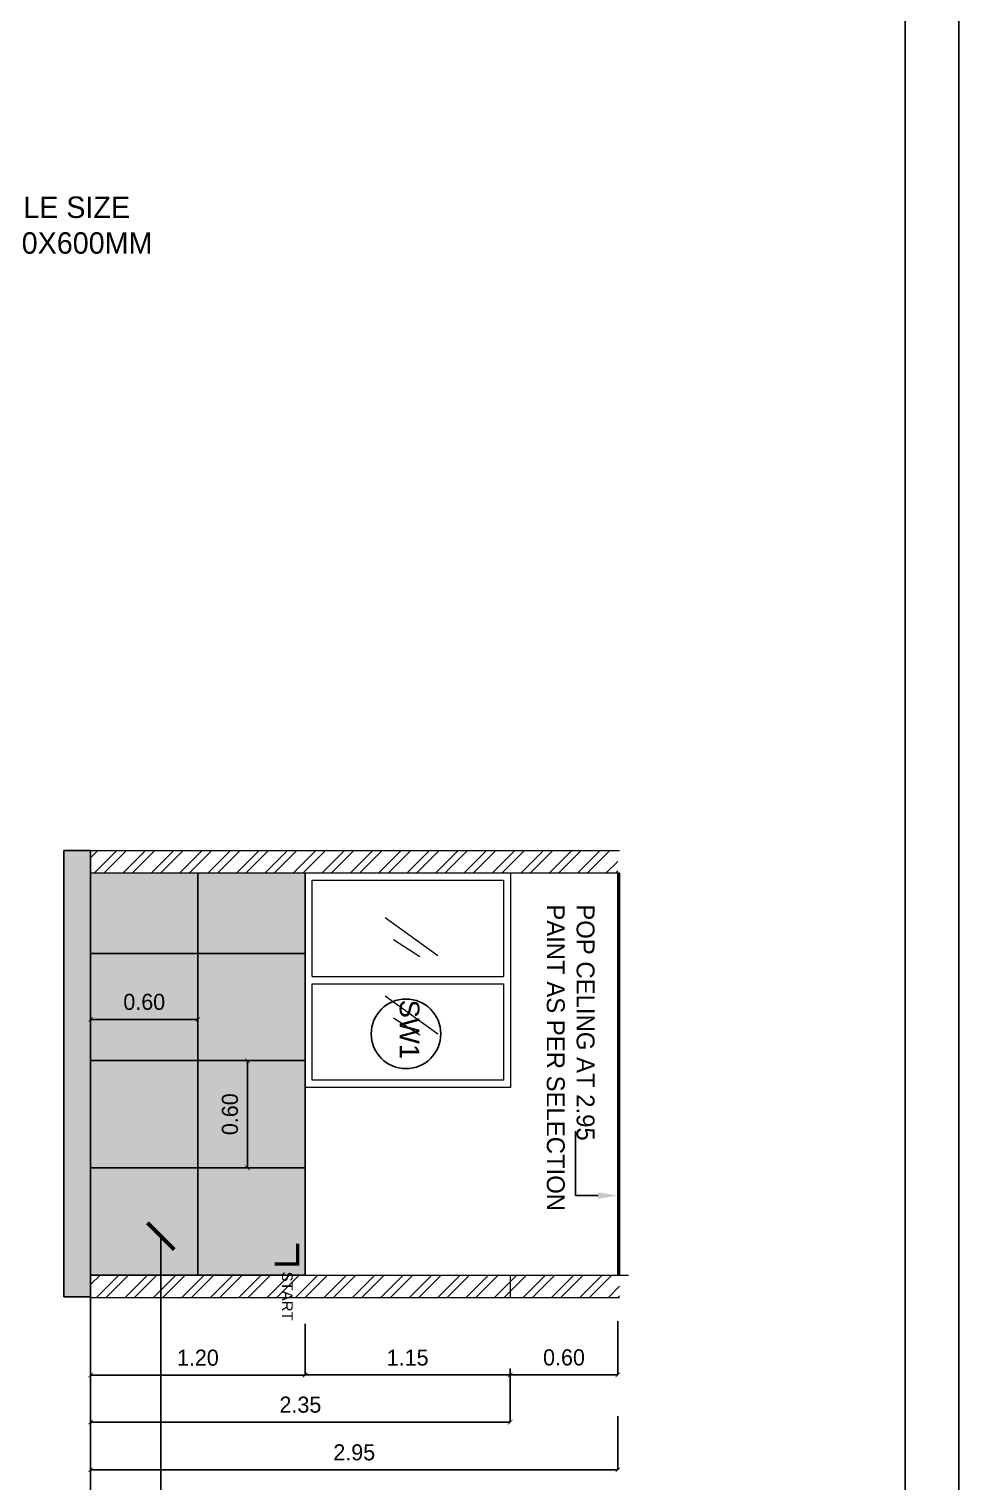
# Model space of a CAD drawing. Header units: metres. Extents: x 494 to 1845, y -666 to 1061.
# Drawn here: x 1826.92 to 1832.12, y 154.26 to 162.39 of the extents above; entities that cross this region are included whole.
import ezdxf
from ezdxf import colors
from ezdxf.entities.mleader import LeaderData, LeaderLine
from ezdxf.math import Vec2, Vec3

# ---------------------------------------------------------------- set-up
doc = ezdxf.new("R2010")
doc.units = ezdxf.units.M
doc.header["$MEASUREMENT"] = 0
doc.linetypes.add('1', pattern=[0])
doc.layers.get('Defpoints').update_dxf_attribs({"color": 12})
for name, color, linetype, lineweight in [('01 WALL', 7, 'Continuous', 25), ('07 TEXT', 7, 'Continuous', 13), ('10 furniture', 8, 'Continuous', 13), ('VDA - FALSE CEILING', 7, 'Continuous', 5), ('VDA-WINDOW', 5, 'Continuous', 9), ('VDA_LIGHT TILES', 254, 'Continuous', 5)]:
    doc.layers.add(name, color=color, linetype=linetype, lineweight=lineweight)
for name, color, linetype in [('10 HATCH', 253, 'Continuous'), ('RCC', 1, 'Continuous'), ('SHEET', 7, 'Continuous'), ('VDA-DIM', 252, '1'), ('VDA-TEXT', 250, '1'), ('VDA-WALL HATCH', 252, 'Continuous'), ('VDA_TILES', 152, '1'), ('WALL HATCH', 252, 'Continuous')]:
    doc.layers.add(name, color=color, linetype=linetype)
doc.styles.add('0.2', font='arial.ttf', dxfattribs={"height": 0.2})
doc.styles.add('arial', font='arial.ttf', dxfattribs={"height": 0.3})
doc.styles.add('PDF Century Gothic Bold', font='GOTHICB.TTF')
doc.styles.add('RS', font='GOTHIC.TTF')
doc.styles.get("Standard").update_dxf_attribs({"font": 'arial.ttf'})
doc.dimstyles.new('SMALL', dxfattribs={"dimtxt": 0.16, "dimasz": 0.05, "dimexe": 0, "dimexo": 0, "dimgap": 0.05, "dimtad": 0, "dimdec": 1, "dimzin": 0, "dimdsep": 46, "dimtxsty": 'RS', "dimblk": 'ARCHTICK', "dimcen": 2.5, "dimclrd": 256, "dimclre": 256, "dimclrt": 5, "dimadec": 0, "dimazin": 0, "dimtfac": 1, "dimtofl": 0, "dimtmove": 0, "dimatfit": 3, "dimldrblk": 'ARCHTICK', "dimfxl": 0, "dimtolj": 1, "dimtzin": 0, "dimarcsym": 0})
doc.dimstyles.new('SMALL-1', dxfattribs={"dimtxt": 0.16, "dimasz": 0.035, "dimexe": 0, "dimexo": 0.1, "dimgap": 0.05, "dimtad": 1, "dimzin": 0, "dimdsep": 46, "dimtxsty": 'RS', "dimblk": 'DOT', "dimcen": 2.5, "dimclrd": 256, "dimclre": 256, "dimclrt": 5, "dimadec": 0, "dimazin": 0, "dimtfac": 1, "dimtdec": 3, "dimtofl": 0, "dimtmove": 0, "dimatfit": 3, "dimfxl": 0, "dimtolj": 1, "dimtzin": 0, "dimarcsym": 0})
pattern_1 = [(45, (474.27797, -216.87762), (-0.079549513, 0.079549513), []), (45, (474.331, -216.87762), (-0.079549513, 0.079549513), [])]

# ---------------------------------------------------------------- blocks, each defined once
blk = doc.blocks.new('_ArchTick')
at = {"color": 0, "linetype": 'ByBlock', "const_width": 0.15}
blk.add_lwpolyline([(-0.5, -0.5), (0.5, 0.5)], dxfattribs=at)
blk = doc.blocks.new('*D1096')
at = {"layer": 'Defpoints', "color": 0}
for p in [(1828.4632, 155.0407), (1829.6109, 154.9103), (1829.6109, 154.8622)]:
    blk.add_point(p, dxfattribs=at)
at = {"layer": 'VDA-DIM', "lineweight": -2}
for p, q in [((1828.4632, 154.9407), (1828.4632, 154.8622)), ((1828.4632, 154.8622), (1829.6109, 154.8622)), ((1829.6109, 154.8622), (1829.6109, 154.8622))]:
    blk.add_line(p, q, dxfattribs=at)
at = {"layer": 'VDA-DIM', "lineweight": -2, "xscale": 0.025, "yscale": 0.025, "zscale": 0.025, "rotation": 180}
blk.add_blockref('_ArchTick', (1828.4632, 154.8622), dxfattribs=at)
at = {"layer": 'VDA-DIM', "lineweight": -2, "xscale": 0.025, "yscale": 0.025, "zscale": 0.025}
blk.add_blockref('_ArchTick', (1829.6109, 154.8622), dxfattribs=at)
at = {"layer": 'VDA-DIM', "color": 5, "insert": (1829.0371, 154.9584), "char_height": 0.09, "attachment_point": 5, "style": 'RS'}
blk.add_mtext('\\A1;1.15', dxfattribs=at)
blk = doc.blocks.new('*D1097')
at = {"layer": 'Defpoints', "color": 0}
for p in [(1828.4632, 155.2478), (1827.2632, 155.1228), (1828.4632, 154.8607)]:
    blk.add_point(p, dxfattribs=at)
at = {"layer": 'VDA-DIM', "lineweight": -2}
for p, q in [((1828.4632, 155.1478), (1828.4632, 154.8607)), ((1827.2632, 155.0228), (1827.2632, 154.8607)), ((1827.2632, 154.8607), (1828.4632, 154.8607))]:
    blk.add_line(p, q, dxfattribs=at)
at = {"layer": 'VDA-DIM', "lineweight": -2, "xscale": 0.025, "yscale": 0.025, "zscale": 0.025, "rotation": 180}
blk.add_blockref('_ArchTick', (1827.2632, 154.8607), dxfattribs=at)
at = {"layer": 'VDA-DIM', "lineweight": -2, "xscale": 0.025, "yscale": 0.025, "zscale": 0.025}
blk.add_blockref('_ArchTick', (1828.4632, 154.8607), dxfattribs=at)
at = {"layer": 'VDA-DIM', "color": 5, "insert": (1827.8632, 154.9579), "char_height": 0.09, "attachment_point": 5, "style": 'RS'}
blk.add_mtext('\\A1;1.20', dxfattribs=at)
blk = doc.blocks.new('*D1098')
at = {"layer": 'Defpoints', "color": 0}
for p in [(1827.2632, 155.1228), (1829.6109, 155.1228), (1829.6109, 154.5978)]:
    blk.add_point(p, dxfattribs=at)
at = {"layer": 'VDA-DIM', "lineweight": -2}
for p, q in [((1827.2632, 154.8978), (1827.2632, 154.5978)), ((1829.6109, 154.8978), (1829.6109, 154.5978)), ((1827.2632, 154.5978), (1829.6109, 154.5978))]:
    blk.add_line(p, q, dxfattribs=at)
at = {"layer": 'VDA-DIM', "lineweight": -2, "xscale": 0.025, "yscale": 0.025, "zscale": 0.025, "rotation": 180}
blk.add_blockref('_ArchTick', (1827.2632, 154.5978), dxfattribs=at)
at = {"layer": 'VDA-DIM', "lineweight": -2, "xscale": 0.025, "yscale": 0.025, "zscale": 0.025}
blk.add_blockref('_ArchTick', (1829.6109, 154.5978), dxfattribs=at)
at = {"layer": 'VDA-DIM', "color": 5, "insert": (1828.4371, 154.695), "char_height": 0.09, "attachment_point": 5, "style": 'RS'}
blk.add_mtext('\\A1;2.35', dxfattribs=at)
blk = doc.blocks.new('*D1099')
at = {"layer": 'Defpoints', "color": 0}
for p in [(1827.2632, 155.1228), (1830.2132, 155.1883), (1830.2132, 154.3311)]:
    blk.add_point(p, dxfattribs=at)
at = {"layer": 'VDA-DIM', "lineweight": -2}
for p, q in [((1827.2632, 154.6311), (1827.2632, 154.3311)), ((1830.2132, 154.6311), (1830.2132, 154.3311)), ((1827.2632, 154.3311), (1830.2132, 154.3311))]:
    blk.add_line(p, q, dxfattribs=at)
at = {"layer": 'VDA-DIM', "lineweight": -2, "xscale": 0.025, "yscale": 0.025, "zscale": 0.025, "rotation": 180}
blk.add_blockref('_ArchTick', (1827.2632, 154.3311), dxfattribs=at)
at = {"layer": 'VDA-DIM', "lineweight": -2, "xscale": 0.025, "yscale": 0.025, "zscale": 0.025}
blk.add_blockref('_ArchTick', (1830.2132, 154.3311), dxfattribs=at)
at = {"layer": 'VDA-DIM', "color": 5, "insert": (1828.7382, 154.4283), "char_height": 0.09, "attachment_point": 5, "style": 'RS'}
blk.add_mtext('\\A1;2.95', dxfattribs=at)
blk = doc.blocks.new('*D1100')
at = {"layer": 'Defpoints', "color": 0}
for p in [(1830.2132, 155.2956), (1829.6109, 154.9103), (1830.2132, 154.8622)]:
    blk.add_point(p, dxfattribs=at)
at = {"layer": 'VDA-DIM', "lineweight": -2}
for p, q in [((1830.2132, 155.1622), (1830.2132, 154.8622)), ((1829.6109, 154.8622), (1829.6109, 154.8622)), ((1829.6109, 154.8622), (1830.2132, 154.8622))]:
    blk.add_line(p, q, dxfattribs=at)
at = {"layer": 'VDA-DIM', "lineweight": -2, "xscale": 0.025, "yscale": 0.025, "zscale": 0.025, "rotation": 180}
blk.add_blockref('_ArchTick', (1829.6109, 154.8622), dxfattribs=at)
at = {"layer": 'VDA-DIM', "lineweight": -2, "xscale": 0.025, "yscale": 0.025, "zscale": 0.025}
blk.add_blockref('_ArchTick', (1830.2132, 154.8622), dxfattribs=at)
at = {"layer": 'VDA-DIM', "color": 5, "insert": (1829.9121, 154.9595), "char_height": 0.09, "attachment_point": 5, "style": 'RS'}
blk.add_mtext('\\A1;0.60', dxfattribs=at)
blk = doc.blocks.new('*D1113')
at = {"layer": 'Defpoints', "color": 0}
for p in [(1827.8632, 156.6206), (1828.1405, 156.6206), (1827.8632, 156.0206)]:
    blk.add_point(p, dxfattribs=at)
at = {"layer": 'VDA-DIM', "lineweight": -2}
for p, q in [((1827.9632, 156.6206), (1828.1405, 156.6206)), ((1828.1405, 156.0206), (1828.1405, 156.6206)), ((1827.9632, 156.0206), (1828.1405, 156.0206))]:
    blk.add_line(p, q, dxfattribs=at)
at = {"layer": 'VDA-DIM', "lineweight": -2, "xscale": 0.025, "yscale": 0.025, "zscale": 0.025}
for p, rotation in [((1828.1405, 156.6206), 90), ((1828.1405, 156.0206), 270)]:
    blk.add_blockref('_ArchTick', p, dxfattribs=dict(at, rotation=rotation))
at = {"layer": 'VDA-DIM', "color": 5, "insert": (1828.0432, 156.3206), "char_height": 0.09, "attachment_point": 5, "rotation": 90, "style": 'RS'}
blk.add_mtext('\\A1;0.60', dxfattribs=at)
blk = doc.blocks.new('*D1114')
at = {"layer": 'Defpoints', "color": 0}
for p in [(1827.8632, 156.8514), (1827.2632, 156.7597), (1827.8632, 156.7597)]:
    blk.add_point(p, dxfattribs=at)
at = {"layer": 'VDA-DIM', "lineweight": -2}
for p, q in [((1827.2632, 156.8514), (1827.2632, 156.8514)), ((1827.2632, 156.8514), (1827.8632, 156.8514)), ((1827.8632, 156.8514), (1827.8632, 156.8514))]:
    blk.add_line(p, q, dxfattribs=at)
at = {"layer": 'VDA-DIM', "lineweight": -2, "xscale": 0.025, "yscale": 0.025, "zscale": 0.025}
for p, rotation in [((1827.2632, 156.8514), 180.0000000054797), ((1827.8632, 156.8514), 5.479714049606925e-09)]:
    blk.add_blockref('_ArchTick', p, dxfattribs=dict(at, rotation=rotation))
at = {"layer": 'VDA-DIM', "color": 5, "insert": (1827.5632, 156.9487), "char_height": 0.09, "attachment_point": 5, "rotation": 0, "style": 'RS'}
blk.add_mtext('\\A1;0.60', dxfattribs=at)

msp = doc.modelspace()

# ---------------------------------------------------------------- hatches: boundary and pattern name
at = {"layer": 'VDA-WALL HATCH'}
h = msp.add_hatch(dxfattribs=at)
h.set_pattern_fill('ANSI32', color=256, scale=0.3)
h.set_pattern_definition(pattern_1)
h.paths.add_polyline_path([(1830.2132, 157.7956), (1827.2632, 157.7956), (1827.2632, 157.6706), (1830.2132, 157.6706)])
h = msp.add_hatch(dxfattribs=at)
h.set_pattern_fill('ANSI32', color=256, scale=0.3)
h.set_pattern_definition(pattern_1)
h.paths.add_polyline_path([(1827.2632, 155.2956), (1830.2232, 155.2956), (1830.2232, 155.4206), (1830.2632, 155.4206), (1827.2632, 155.4206)])
at = {"layer": 'VDA_LIGHT TILES', "true_color": 0xe3e3e3}
h = msp.add_hatch(color=254, dxfattribs=at)
h.dxf.hatch_style = 1
h.paths.add_polyline_path([(1827.8632, 156.6206), (1828.4632, 156.6206), (1828.4632, 157.2206), (1827.8632, 157.2206)])
h.paths.add_polyline_path([(1827.8632, 156.0206), (1828.4632, 156.0206), (1828.4632, 156.6206), (1827.8632, 156.6206)])
h.paths.add_polyline_path([(1827.2632, 156.0206), (1827.8632, 156.0206), (1827.8632, 156.6206), (1827.2632, 156.6206)])
h.paths.add_polyline_path([(1827.8632, 155.4206), (1828.4632, 155.4206), (1828.4632, 156.0206), (1827.8632, 156.0206)])
h.paths.add_polyline_path([(1827.2632, 155.4206), (1827.2632, 156.0206), (1827.8632, 156.0206), (1827.8632, 155.4206)])
h.paths.add_polyline_path([(1827.2632, 156.6206), (1827.8632, 156.6206), (1827.8632, 157.2206), (1827.2632, 157.2206)])
h.paths.add_polyline_path([(1827.8632, 157.2206), (1828.4632, 157.2206), (1828.4632, 157.6706), (1827.8632, 157.6706)])
h.paths.add_polyline_path([(1827.2632, 157.2206), (1827.8632, 157.2206), (1827.8632, 157.6706), (1827.2632, 157.6706)])
at = {"layer": 'WALL HATCH'}
h = msp.add_hatch(color=8, dxfattribs=at)
h.dxf.hatch_style = 1
h.paths.add_polyline_path([(1827.1132, 155.2985), (1827.1132, 157.7956), (1827.2632, 157.7956), (1827.2632, 155.2985)])

# ---------------------------------------------------------------- linework, layer by layer
at = {"color": 18, "lineweight": 20, "true_color": 0x000000}
for p, q in [((1827.2632, 157.7956), (1830.2232, 157.7956, -0.0001)), ((1827.2632, 157.7956), (1827.2632, 155.0891, -0.0001)), ((1827.2632, 157.6706), (1830.2232, 157.6706, -0.0001)), ((1827.2632, 155.4206), (1830.2732, 155.4206, -0.0001)), ((1827.2632, 155.4206), (1827.2632, 155.2956)), ((1829.6132, 155.2956), (1829.6132, 155.4206)), ((1829.6132, 155.4206), (1829.6132, 155.4206)), ((1827.2632, 155.2956), (1830.2232, 155.2956))]:
    msp.add_line(p, q, dxfattribs=at)
msp.add_line((1827.2632, 157.6706), (1827.2632, 153.9003, -0.0001))
at = {"layer": '01 WALL', "color": 23, "const_width": 0.02}
msp.add_lwpolyline([(1828.4217, 155.5968), (1828.4217, 155.4825), (1828.2929, 155.4825)], dxfattribs=at)
at = {"layer": '10 furniture', "color": 8}
for p, q in [((1829.2053, 157.2064), (1828.9111, 157.4189)), ((1828.9581, 157.2989), (1829.105, 157.2034)), ((1829.2053, 156.7678), (1828.9111, 156.9804)), ((1828.9581, 156.8603), (1829.105, 156.7648))]:
    msp.add_line(p, q, dxfattribs=at)
at = {"layer": '10 HATCH', "color": 0}
msp.add_lwpolyline([(1831.8217, 168.4879), (1815.5008, 168.4879), (1815.5008, 145.1565), (1831.8217, 145.1565)], close=True, dxfattribs=at)
at = {"layer": 'RCC', "lineweight": -3}
for p, q in [((1827.2632, 157.7956), (1827.1132, 157.7956, -0.0001)), ((1827.1132, 155.2985), (1827.1132, 157.7956, -0.0001)), ((1827.2632, 155.2985), (1827.2632, 157.7956, -0.0001)), ((1827.2632, 155.2985), (1827.1132, 155.2985, 0.0001))]:
    msp.add_line(p, q, dxfattribs=at)
at = {"layer": 'SHEET'}
msp.add_lwpolyline([(1832.1223, 168.7885), (1815.2002, 168.7885), (1815.2002, 144.8559), (1832.1223, 144.8559)], close=True, dxfattribs=at)
at = {"layer": 'VDA - FALSE CEILING', "color": 18, "lineweight": -3, "true_color": 0x000000}
for p, q in [((1830.2132, 157.6706), (1830.2132, 155.4206, 0)), ((1830.2232, 157.6706), (1830.2232, 155.4206, 0))]:
    msp.add_line(p, q, dxfattribs=at)
at = {"layer": 'VDA-TEXT', "color": 253}
msp.add_circle((1829.0279, 156.7705), 0.1948, dxfattribs=at)
at = {"layer": 'VDA-WINDOW', "color": 253}
for p, q in [((1828.5032, 157.0906), (1829.5732, 157.0906, -0.0001)), ((1828.5032, 157.0506), (1829.5732, 157.0506, -0.0001))]:
    msp.add_line(p, q, dxfattribs=at)
at = {"layer": 'VDA-WINDOW', "color": 252}
msp.add_lwpolyline([(1828.4632, 157.6706), (1829.6132, 157.6706), (1829.6132, 156.4706), (1828.4632, 156.4706)], close=True, dxfattribs=at)
at = {"layer": 'VDA-WINDOW', "color": 253}
for points in [[(1828.5032, 157.0906), (1828.5032, 157.6306), (1829.5732, 157.6306), (1829.5732, 157.0906)], [(1829.5732, 157.0506), (1829.5732, 156.5106), (1828.5032, 156.5106), (1828.5032, 157.0506)]]:
    msp.add_lwpolyline(points, dxfattribs=at)
at = {"layer": 'VDA_TILES'}
for p, q in [((1827.8632, 157.6706), (1827.8632, 155.4206, -0.0001)), ((1828.4632, 157.6706), (1828.4632, 155.4206, -0.0001)), ((1828.4632, 157.2206), (1827.2632, 157.2206)), ((1828.4632, 156.6206), (1827.2632, 156.6206)), ((1828.4632, 156.0206), (1827.2632, 156.0206)), ((1828.4632, 155.4206), (1827.2632, 155.4206))]:
    msp.add_line(p, q, dxfattribs=at)

# ---------------------------------------------------------------- texts
at = {"layer": '07 TEXT', "insert": (1826.6991, 161.1338), "char_height": 0.12, "width": 1.394661, "attachment_point": 7, "style": '0.2'}
msp.add_mtext('{\\fCentury Gothic|b0|i0|c0|p34; TILE SIZE}\\P{\\fCentury Gothic|b0|i0|c0|p34;600X600MM}', dxfattribs=at)
at = {"layer": 'VDA-TEXT', "color": 253, "insert": (1828.9913, 156.6288), "char_height": 0.11, "width": 2.162233, "attachment_point": 9, "rotation": 270, "style": 'PDF Century Gothic Bold'}
msp.add_mtext('{\\fArial|b0|i0|c0|p34;SW1}', dxfattribs=at)
at = {"layer": 'VDA-TEXT', "color": 7, "insert": (1828.3331, 155.1653), "char_height": 0.06, "width": 0.951781, "attachment_point": 9, "rotation": 270, "style": 'arial'}
msp.add_mtext('START ', dxfattribs=at)

# ---------------------------------------------------------------- dimensions: what is measured, and where the dimension line sits
at = {"layer": 'VDA-DIM'}
for p1, p2, distance, picture, middle in [((1827.2632, 156.7597, 0), (1827.8632, 156.7597, 0), 0.0917, '*D1114', (1827.5632, 156.9487)), ((1827.8632, 156.0206), (1827.8632, 156.6206), -0.2773, '*D1113', (1828.0432, 156.3206))]:
    dim = msp.add_aligned_dim(p1=p1, p2=p2, distance=distance, dimstyle='SMALL-1', override={"dimtxt": 0.09, "dimasz": 0.025, "dimblk": 'ArchTick'}, dxfattribs=at)
    dim.commit()
    dim.dimension.update_dxf_attribs({"geometry": picture, "text_midpoint": middle})
for base, p1, p2, picture, middle in [((1830.2132, 154.8622), (1829.6109, 154.9103), (1830.2132, 155.2956), '*D1100', (1829.9121, 154.9595)), ((1828.4632, 154.8607), (1827.2632, 155.1228, -0.0001), (1828.4632, 155.2478, -0.0001), '*D1097', (1827.8632, 154.9579)), ((1830.2132, 154.3311), (1827.2632, 155.1228, -0.0001), (1830.2132, 155.1883), '*D1099', (1828.7382, 154.4283)), ((1829.6109, 154.5978), (1827.2632, 155.1228, -0.0001), (1829.6109, 155.1228, -0.0001), '*D1098', (1828.4371, 154.695)), ((1829.6109, 154.8622), (1828.4632, 155.0407, -0.0001), (1829.6109, 154.9103), '*D1096', (1829.0371, 154.9584))]:
    dim = msp.add_linear_dim(base=base, p1=p1, p2=p2, dimstyle='SMALL-1', override={"dimtxt": 0.09, "dimasz": 0.025, "dimblk": 'ArchTick'}, dxfattribs=at)
    dim.commit()
    dim.dimension.update_dxf_attribs({"geometry": picture, "text_midpoint": middle})

# ---------------------------------------------------------------- leaders
msp.add_leader([(1827.656, 155.6388, 0.0013), (1827.656, 154.1776, 0.0013)], dimstyle='SMALL', override={"dimasz": 0.15, "dimfxl": 0.3, "dimarcsym": 1})

# ---------------------------------------------------------------- next in the draw order: texts
at = {"layer": '07 TEXT', "insert": (1829.8147, 157.4951, 0), "char_height": 0.1, "width": 1.866941, "attachment_point": 7, "rotation": 270, "style": '0.2', "bg_fill": 2}
msp.add_mtext('{\\fCentury Gothic|b0|i0|c0|p34;POP CELING AT 2.95}\\P{\\fCentury Gothic|b0|i0|c0|p34;PAINT AS PER SELECTION}', dxfattribs=at)

# ---------------------------------------------------------------- next in the draw order: leaders
at = {"layer": 'VDA-TEXT', "color": 252}
ml = msp.add_multileader_mtext('Standard', dxfattribs=at)
ml.set_content('', color=252)
ml.set_leader_properties()
ml.build(insert=Vec2(0, 0))
ml.multileader.update_dxf_attribs({"dogleg_length": 0.36, "arrow_head_size": 0.11})
ctx = ml.context
ctx.base_point, ctx.char_height, ctx.arrow_head_size, ctx.landing_gap_size, ctx.plane_origin, ctx.plane_x_axis, ctx.plane_y_axis = Vec3(1829.9756, 156.2254, 0), 0.18, 0.11, 0.09, Vec3(1830.3549, 155.8654, 0), Vec3(0, 1), Vec3(-1, 0)
notes = []
notes.append((ctx, [(0, (1, 1, 0), (1829.9756, 155.8654, 0), (0, 1), 0.36, [(0, [(1830.2132, 155.8654, 0)], 0, [])])]))
ctx.mtext.insert, ctx.mtext.text_direction, ctx.mtext.rotation, ctx.mtext.flow_direction = Vec3(1829.8856, 156.3154, 0), Vec3(0, 1), 1.570796, 5
for ctx, leaders in notes:
    for number, flags, end, landing, length, lines in leaders:
        leader = LeaderData()
        leader.index, (leader.has_last_leader_line, leader.has_dogleg_vector, leader.attachment_direction) = number, flags
        leader.last_leader_point, leader.dogleg_vector, leader.dogleg_length = Vec3(end), Vec3(landing), length
        for number, points, colour, breaks in lines:
            line = LeaderLine()
            line.index, line.vertices, line.color, line.breaks = number, Vec3.list(points), colors.encode_raw_color(colour), breaks
            leader.lines.append(line)
        ctx.leaders.append(leader)

doc.saveas('drawing.dxf')
